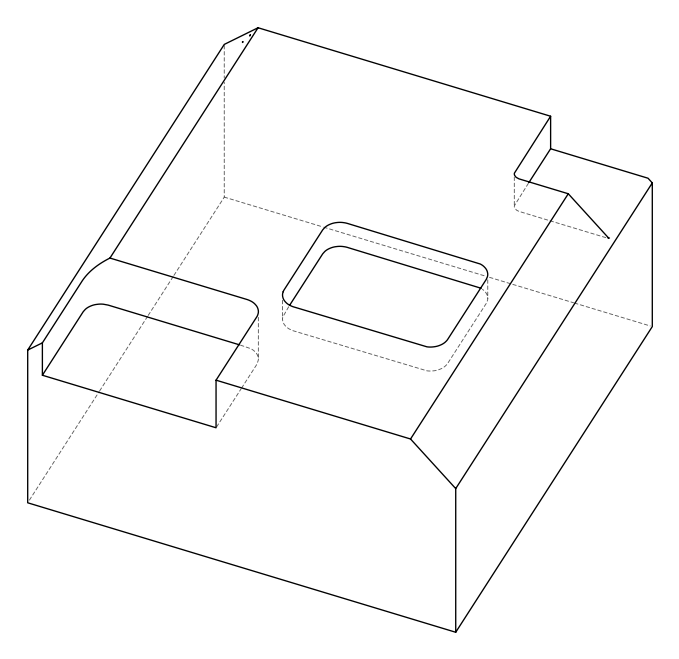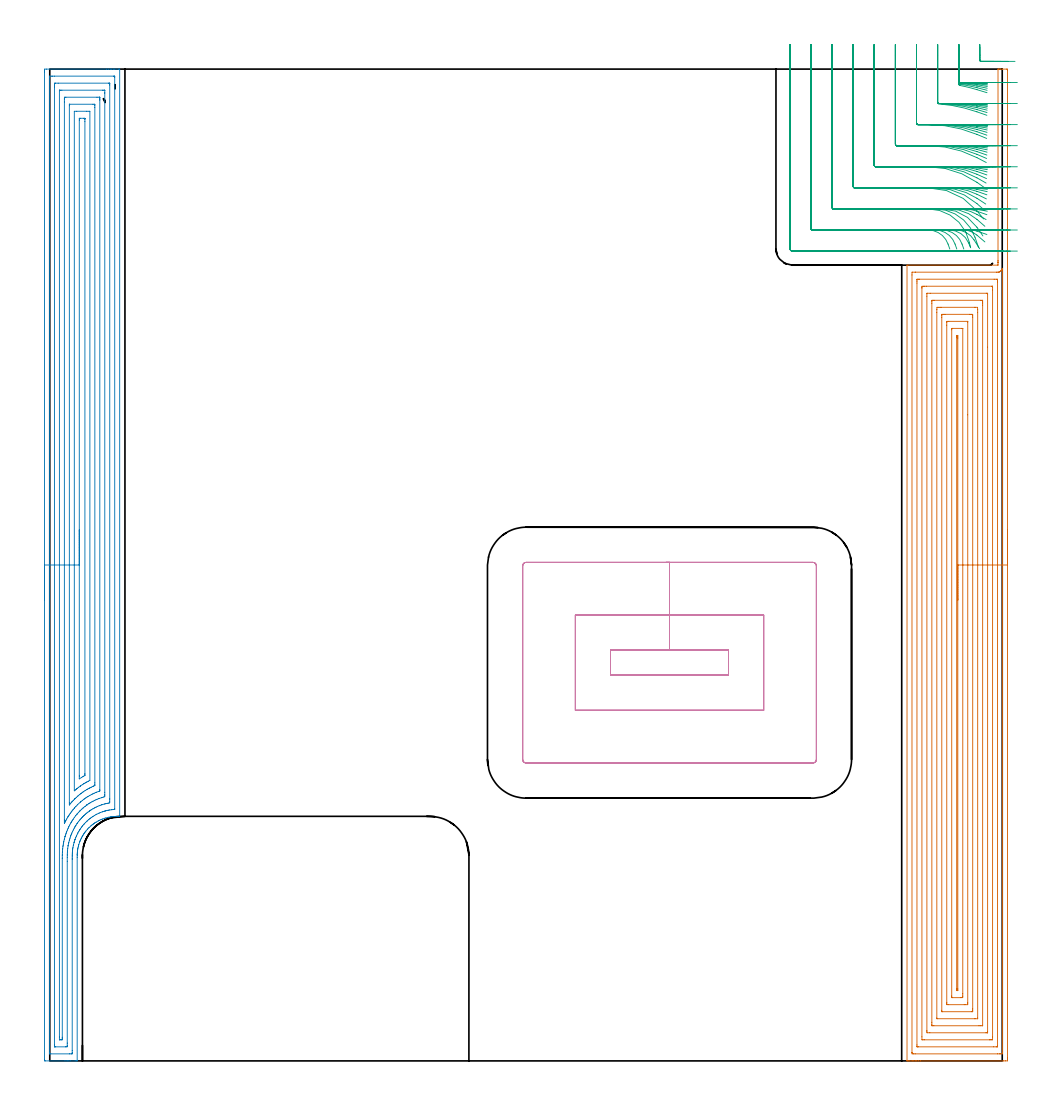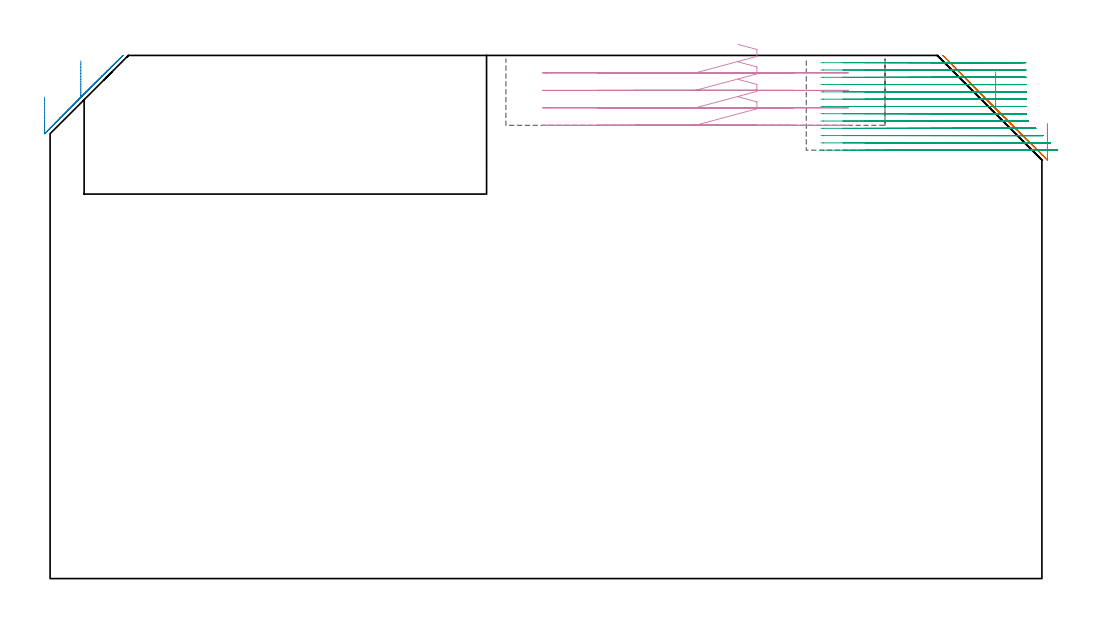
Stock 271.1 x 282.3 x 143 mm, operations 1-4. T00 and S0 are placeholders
(PLAN: 5 operations, 2 tool changes, 74.4 min)
(1 AREA_MILL | FG_CHAMFER_SURFACE | UGT0205_001 | 20.63 min | 108189 mm3)
(2 AREA_MILL_1 | FG_CHAMFER_SURFACE_1 | UGT0205_001 | 16.2 min | 64245 mm3)
(3 MILL_CORNER_NOTCH_RECTANGULAR | CORNER_NOTCH_RECTANGULAR | NXT0201_009 | Follow Part, ap 2, ae 75% | 18.66 min | 77609 mm3)
(4 MILL_RECTANGULAR_POCKET | POCKET_RECTANGULAR_STRAIGHT | UGT0201_094 | Follow Part, ap 5, ae 75% | 4.88 min | 150599 mm3)
(5 MILL_SLOT | SLOT_PARTIAL_RECTANGULAR | UGT0201_094 | Follow Part, ap 5, ae 75% | 14.02 min | 283695 mm3)
(TOOL UGT0205_001 | Chamfer Mill 20 x 3 x 45 deg. | D20 FL50 Z2)
(TOOL NXT0201_009 | ENDMILL 8mm [2P460-0800-NA 1630] | D8 FL26 Z6)
(TOOL UGT0201_094 | End mill 20 mm | D20 FL38 Z4)
(OP 1 AREA_MILL)
G17 G21 G94 G90
T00 M6
G54
G17 G0 G90 X272.6 Y151.15 S1061 M3
G43 Z153. H0
Z124.4
G94 G1 Y151.112 Z123.528 F250.
Y150.998 Z122.664
Y150.809 Z121.812
Y150.547 Z120.98
Y150.213 Z120.174
Y149.81 Z119.4
Y149.342 Z118.664
Y148.81 Z117.972
Y148.221 Z117.329
Y147.578 Z116.74
Y146.886 Z116.208
Y146.15 Z115.74
Y145.376 Z115.337
Y144.57 Z115.003
Y143.738 Z114.741
Y142.886 Z114.552
Y142.022 Z114.438
Y141.15 Z114.4
Y0.954
X272.599 Y0.604 Z114.401
X272.594 Y0.068 Z114.403
X272.592 Y0.008 Z114.406
X272.06 Y0.004 Z114.937
X271.459 Y0. Z115.538
X247.804 Z139.191
X247.203 Z139.791
X246.629 Z140.367
X246.315 Z140.681
X245.742 Z141.255
X245.427 Z141.568
X244.799 Z142.2
X244.382 Z142.617
X244.034 Z142.957
X244.002 Y0.009 Z142.988
X244. Y0.158 Z143.
Y226.37
X244.005 Y226.49 Z142.991
X244.236 Y226.5 Z142.761
X269.899 Z117.099
Y226.564
X269.901 Y227.253
X269.899 Y227.26 Z117.094
X269.898 Y227.262 Z117.092
X269.9 Y227.7 Z117.1
Y227.708
Y282.142
X269.902 Y282.29 Z117.088
X270.034 Y282.297 Z116.959
X270.172 Y282.3 Z116.827
X270.544 Z116.455
X271.172 Z115.822
X272.374 Z114.623
X272.591 Y282.298 Z114.405
X272.6 Y281.871 Z114.4
Y141.15
X271.186 Z115.814
X271.185 Y2.376 Z115.815
X271.172 Y2.01 Z115.828
X270.669 Y2.002 Z116.331
X270.285 Y2.001 Z116.715
X269.784 Y2. Z117.216
X246.315 Y2.001 Z140.685
X245.811 Y2.003 Z141.189
X245.427 Y2.01 Z141.573
X245.415 Y2.389 Z141.585
Y2.402
X245.414 Y223.706 Z141.586
X245.427 Y224.49 Z141.573
X245.517 Y224.495 Z141.483
X246.315 Y224.5 Z140.685
X246.4 Z140.6
X269.481 Y224.501 Z117.519
X269.883 Y224.51 Z117.117
X270.079 Y224.526 Z116.921
X270.285 Y224.577 Z116.715
X270.291 Y224.579 Z116.709
X270.307 Y224.585 Z116.693
X270.565 Y224.746 Z116.435
X270.677 Y224.841 Z116.323
X270.795 Y224.964 Z116.205
X270.937 Y225.154 Z116.063
X271.021 Y225.297 Z115.979
X271.113 Y225.478 Z115.887
X271.132 Y225.518 Z115.868
X271.172 Y225.606 Z115.828
X271.184 Y225.478 Z115.816
X271.185 Y225.465 Z115.815
X271.186 Y141.15 Z115.814
X269.772 Z117.228
X269.771 Y4.174 Z117.229
X269.77 Y4.079 Z117.23
X269.767 Y4.033 Z117.233
X269.766 Y4.017 Z117.234
X269.741 Y4.01 Z117.259
X269.567 Y4.002 Z117.433
X269.397 Y4.001 Z117.603
X268.682 Y4. Z118.318
X247.203 Y4.001 Z139.797
X247.03 Y4.003 Z139.97
X246.916 Y4.007 Z140.084
X246.835 Y4.012 Z140.165
X246.833 Y4.049 Z140.167
X246.831 Y4.174 Z140.169
X246.829 Y4.549 Z140.171
Y221.392 Z140.172
Y221.908 Z140.171
X246.832 Y222.281 Z140.168
X246.835 Y222.409 Z140.165
X246.841 Y222.49 Z140.159
X246.909 Y222.492 Z140.091
X247.203 Y222.497 Z139.797
X247.502 Y222.5 Z139.498
X268.808 Z118.192
X269.397 Y222.496 Z117.603
X269.706 Y222.49 Z117.294
X269.765 Y222.476 Z117.235
X269.767 Y222.429 Z117.233
X269.77 Y221.908 Z117.23
X269.771 Y221.532 Z117.229
X269.772 Y141.15 Z117.228
X268.357 Z118.643
Y6.851
X268.352 Y6.116 Z118.648
X268.35 Y6.015 Z118.65
X268.256 Y6.01 Z118.744
X268.045 Y6.005 Z118.955
X267.621 Y6. Z119.379
X267.58 Z119.42
X248.937 Z138.063
X248.541 Y6.003 Z138.459
X248.343 Y6.007 Z138.657
X248.25 Y6.01 Z138.75
X248.243 Y6.851 Z138.757
X248.244 Y219.97 Z138.756
X248.245 Y220.123 Z138.755
X248.25 Y220.483 Z138.75
X248.609 Y220.495 Z138.391
X248.979 Y220.498 Z138.021
X249.492 Y220.5 Z137.508
X268.135 Z118.865
X268.293 Y220.497 Z118.707
X268.318 Y220.495 Z118.682
X268.342 Y220.491 Z118.658
X268.35 Y220.463 Z118.65
X268.355 Y220.279 Z118.645
X268.356 Y220.123 Z118.644
X268.357 Y219.384 Z118.643
Y141.15
X266.943 Z120.057
X266.942 Y8.214 Z120.058
X266.941 Y8.074 Z120.059
X266.938 Y8.024 Z120.062
X266.935 Y8.009 Z120.065
X266.93 Y8.006 Z120.07
X266.892 Y8.003 Z120.108
X266.734 Y8.001 Z120.266
X266.478 Y8. Z120.522
X250.497 Y8.001 Z136.503
X249.866 Y8.01 Z137.134
X249.664 Y8.014 Z137.336
X249.659 Y8.425 Z137.341
X249.658 Y8.635 Z137.342
X249.657 Y217.657 Z137.343
X249.66 Y218.339 Z137.34
X249.662 Y218.443 Z137.338
X249.664 Y218.487 Z137.336
X249.712 Y218.494 Z137.288
X249.866 Y218.497 Z137.134
X250.594 Y218.5 Z136.406
X266.574 Z120.426
X266.734 Y218.497 Z120.266
X266.894 Y218.492 Z120.106
X266.934 Y218.49 Z120.066
X266.937 Y218.463 Z120.063
X266.941 Y218.409 Z120.059
X266.942 Y218.339 Z120.058
X266.943 Y203.141 Z120.057
Y141.15
X265.529 Z121.471
X265.528 Y10.133 Z121.472
X265.527 Y10.062 Z121.473
X265.525 Y10.027 Z121.475
X265.523 Y10.015 Z121.477
X265.514 Y10.01 Z121.486
X265.373 Y10.003 Z121.627
X264.958 Y10.001 Z122.042
X264.488 Y10. Z122.512
X251.642 Y10.001 Z135.358
X251.168 Y10.003 Z135.832
X251.088 Y10.01 Z135.912
X251.078 Y10.016 Z135.922
X251.075 Y10.041 Z135.925
X251.073 Y10.1 Z135.927
X251.071 Y10.42 Z135.929
Y10.994
Y215.662
X251.073 Y216.233 Z135.927
X251.076 Y216.426 Z135.924
X251.078 Y216.487 Z135.922
X251.121 Y216.49 Z135.879
X251.225 Y216.495 Z135.775
X251.642 Y216.5 Z135.358
X251.696 Z135.304
X265.012 Z121.988
X265.379 Y216.496 Z121.621
X265.471 Y216.493 Z121.529
X265.513 Y216.49 Z121.487
X265.522 Y216.467 Z121.478
X265.524 Y216.381 Z121.476
X265.528 Y215.981 Z121.472
X265.529 Y215.662 Z121.471
Y215.088
Y141.15
X264.115 Z122.885
X264.114 Y12.161 Z122.886
X264.113 Y12.116 Z122.887
X264.108 Y12.029 Z122.892
X264.103 Y12.008 Z122.897
X264.095 Y12.006 Z122.905
X264.07 Y12.003 Z122.93
X263.386 Y12. Z123.614
X263.183 Z123.817
X252.732 Y12.001 Z134.268
X252.53 Y12.007 Z134.47
X252.503 Y12.01 Z134.497
X252.492 Y12.018 Z134.508
X252.485 Y12.205 Z134.515
Y213.029
X252.487 Y213.877 Z134.513
X252.489 Y213.918 Z134.511
X252.53 Y214.49 Z134.47
X252.801 Y214.496 Z134.199
X253.417 Y214.499 Z133.583
X253.685 Y214.5 Z133.315
X263.183 Y214.499 Z123.817
X263.452 Y214.498 Z123.548
X264.07 Y214.49 Z122.93
X264.111 Y213.877 Z122.889
X264.113 Y213.834 Z122.887
X264.115 Y212.985 Z122.885
Y141.15
X262.7 Z124.3
Y14.882
X262.699 Y14.475 Z124.301
X262.695 Y14.067 Z124.305
X262.694 Y14.019 Z124.306
X262.677 Y14.01 Z124.323
X262.624 Y14.005 Z124.376
X262.514 Y14.002 Z124.486
X262.295 Y14. Z124.705
X254.084 Z132.916
X253.979 Y14.002 Z133.021
X253.926 Y14.006 Z133.074
X253.906 Y14.01 Z133.094
X253.904 Y14.025 Z133.096
X253.901 Y14.138 Z133.099
X253.9 Y14.397 Z133.1
Y211.607
X253.903 Y212.092 Z133.097
X253.907 Y212.493 Z133.093
X254.305 Y212.496 Z132.695
X254.788 Y212.5 Z132.212
X261.89 Y212.499 Z125.11
X262.295 Y212.495 Z124.705
X262.693 Y212.49 Z124.307
X262.697 Y212.092 Z124.303
X262.7 Y211.685 Z124.3
Y141.15
X261.286 Z125.714
Y16.666
X261.282 Y16.281 Z125.718
X261.279 Y16.089 Z125.721
X261.271 Y16.01 Z125.729
X261.178 Y16.005 Z125.822
X260.519 Y16.001 Z126.481
X260.295 Y16. Z126.705
X255.855 Y16.001 Z131.145
X255.371 Y16.01 Z131.629
X255.32 Y16.014 Z131.68
X255.318 Y16.083 Z131.682
X255.316 Y16.236 Z131.684
X255.314 Y16.545 Z131.686
Y16.666
Y209.415
X255.315 Y210.184 Z131.685
X255.317 Y210.307 Z131.683
X255.322 Y210.49 Z131.678
X255.698 Y210.497 Z131.302
X255.89 Y210.499 Z131.11
X261.216 Y210.5 Z125.784
X261.258 Y210.498 Z125.742
X261.269 Y210.495 Z125.731
X261.277 Y210.491 Z125.723
X261.28 Y210.477 Z125.72
X261.284 Y210.431 Z125.716
X261.285 Y210.307 Z125.715
X261.286 Y183.892 Z125.714
Y141.15
X259.872 Z127.128
Y19.102
X259.868 Y18.451 Z127.132
X259.865 Y18.216 Z127.135
X259.85 Y18.01 Z127.15
X259.632 Y18.006 Z127.368
X259.192 Y18.001 Z127.808
X256.968 Z130.032
X256.819 Y18.003 Z130.181
X256.765 Y18.006 Z130.235
X256.739 Y18.009 Z130.261
X256.735 Y18.05 Z130.265
X256.731 Y18.21 Z130.269
X256.729 Y18.451 Z130.271
X256.728 Y208.114 Z130.272
X256.729 Y208.275 Z130.271
X256.732 Y208.404 Z130.268
X256.735 Y208.482 Z130.265
X256.753 Y208.49 Z130.247
X256.968 Y208.499 Z130.032
X256.991 Y208.5 Z130.009
X259.655 Y208.499 Z127.345
X259.837 Y208.49 Z127.163
X259.866 Y208.481 Z127.134
X259.869 Y208.461 Z127.131
X259.871 Y208.437 Z127.129
X259.872 Y141.15 Z127.128
X258.458 Z128.542
X258.457 Y20.524 Z128.543
X258.455 Y20.236 Z128.545
X258.452 Y20.078 Z128.548
X258.45 Y20.01 Z128.55
X258.417 Y20.007 Z128.583
X258.3 Y20.003 Z128.7
X258.222 Y20.004 Z128.778
X258.161 Y20.01 Z128.839
X258.149 Y20.013 Z128.851
X258.147 Y20.033 Z128.853
X258.144 Y20.077 Z128.856
X258.143 Y20.236 Z128.857
X258.142 Y20.523 Z128.858
X258.143 Y205.846 Z128.857
X258.145 Y206.163 Z128.855
X258.149 Y206.444 Z128.851
X258.151 Y206.49 Z128.849
X258.197 Y206.493 Z128.803
X258.3 Y206.495 Z128.7
X258.403 Y206.493 Z128.597
X258.449 Y206.49 Z128.551
X258.451 Y206.45 Z128.549
X258.456 Y206.135 Z128.544
X258.457 Y205.846 Z128.543
X258.458 Y205.558 Z128.542
Y141.15
Y140.278 Z128.58
Y139.414 Z128.694
Y138.562 Z128.883
Y137.73 Z129.145
Y136.924 Z129.479
Y136.15 Z129.882
Y135.414 Z130.351
Y134.722 Z130.882
Y134.079 Z131.471
Y133.49 Z132.114
Y132.958 Z132.806
Y132.49 Z133.542
Y132.087 Z134.316
Y131.753 Z135.122
Y131.491 Z135.954
Y131.302 Z136.806
Y131.188 Z137.671
Y131.15 Z138.542
G0 Z153.
M5
M2
(OP 2 AREA_MILL_1)
G17 G21 G94 G90
T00 M6
G54
G17 G0 G90 X-1.5 Y131.15 S1061 M3
G43 Z153. H0
Z131.6
G94 G1 Y131.188 Z130.728 F250.
Y131.302 Z129.863
Y131.491 Z129.012
Y131.753 Z128.18
Y132.087 Z127.374
Y132.49 Z126.6
Y132.958 Z125.864
Y133.49 Z125.172
Y134.079 Z124.529
Y134.722 Z123.94
Y135.414 Z123.408
Y136.15 Z122.94
Y136.924 Z122.537
Y137.73 Z122.203
Y138.562 Z121.941
Y139.414 Z121.752
Y140.278 Z121.638
Y141.15 Z121.6
Y281.32
X-1.499 Y281.696 Z121.601
X-1.494 Y282.207 Z121.603
X-1.492 Y282.292 Z121.606
X-0.987 Y282.3 Z122.11
X16.13 Z139.225
X16.73 Z139.824
X17.302 Z140.399
X17.615 Z140.712
X18.188 Z141.284
X18.501 Z141.596
X19.537 Z142.637
X19.876 Y282.293 Z142.967
X19.897 Y282.29 Z142.988
X19.9 Y282.142 Z143.
Y69.762
X19.897 Y69.61 Z142.988
X19.876 Y69.607 Z142.967
X19.528 Y69.6 Z142.627
X19.144 Z142.243
X18.985 Z142.083
X18.501 Y69.575 Z141.595
X18.199 Y69.559 Z141.293
X18.071 Y69.545 Z141.166
X17.615 Y69.494 Z140.709
X17.316 Y69.46 Z140.412
X16.831 Y69.367 Z139.93
X16.432 Y69.289 Z139.532
X15.844 Y69.125 Z138.943
X15.551 Y69.043 Z138.65
X14.958 Y68.829 Z138.056
X14.669 Y68.725 Z137.769
X14.619 Y68.705 Z137.718
X14.2 Y68.512 Z137.3
X14.026 Y68.423 Z137.125
X13.787 Y68.301 Z136.886
X13.186 Y67.956 Z136.285
X13.047 Y67.875 Z136.142
X12.907 Y67.795 Z136.002
X12.743 Y67.68 Z135.838
X12.46 Y67.483 Z135.559
X12.3 Y67.362 Z135.397
X12.024 Y67.155 Z135.122
X11.731 Y66.917 Z134.83
X11.141 Y66.37 Z134.241
X10.8 Y66.022 Z133.9
X10.26 Y65.394 Z133.357
X10.051 Y65.128 Z133.151
X9.938 Y64.965 Z133.035
X9.741 Y64.684 Z132.837
X9.643 Y64.535 Z132.738
X9.443 Y64.233 Z132.54
X9.378 Y64.129 Z132.476
X9.285 Y63.961 Z132.382
X9.159 Y63.737 Z132.258
X8.952 Y63.339 Z132.051
X8.829 Y63.069 Z131.925
X8.757 Y62.915 Z131.856
X8.748 Y62.894 Z131.846
X8.675 Y62.723 Z131.775
X8.635 Y62.623 Z131.731
X8.559 Y62.445 Z131.658
X8.495 Y62.277 Z131.595
X8.261 Y61.55 Z131.36
X8.188 Y61.284 Z131.285
X8.138 Y61.104 Z131.236
X8.036 Y60.656 Z131.133
X7.988 Y60.392 Z131.083
X7.954 Y60.209 Z131.051
X7.905 Y59.877 Z131.003
X7.888 Y59.761 Z130.987
X7.874 Y59.625 Z130.974
X7.871 Y59.597 Z130.971
X7.862 Y59.5 Z130.959
X7.843 Y59.315 Z130.94
X7.814 Y58.885 Z130.913
X7.813 Y58.867 Z130.912
X7.808 Y58.644 Z130.903
Y58.607 Z130.902
X7.801 Y57.973 Z130.9
X7.8 Y0.158
X7.798 Y0.01 Z130.889
X7.672 Y0.004 Z130.764
X7.223 Y0. Z130.323
X5.786 Z128.882
X5.214 Z128.31
X4.9 Z127.997
X4.328 Z127.422
X-1.274 Y0.001 Z121.823
X-1.492 Y0.01 Z121.606
X-1.499 Y0.227 Z121.599
X-1.5 Y141.15 Z121.6
X-0.086 Z123.014
Y279.911
X-0.084 Y280.13 Z123.016
X-0.081 Y280.239 Z123.019
X-0.079 Y280.285 Z123.021
X0.013 Y280.29 Z123.113
X0.401 Y280.298 Z123.501
X0.785 Y280.299 Z123.885
X1.284 Y280.3 Z124.384
X18.117 Y280.299 Z141.217
X18.355 Y280.294 Z141.455
X18.453 Y280.29 Z141.553
X18.479 Y280.279 Z141.579
X18.481 Y280.235 Z141.581
X18.484 Y280.133 Z141.584
X18.486 Y279.927 Z141.586
X18.485 Y71.773 Z141.585
X18.484 Y71.664 Z141.584
X18.481 Y71.61 Z141.581
X18.48 Y71.59 Z141.58
X18.446 Y71.583 Z141.546
X18.06 Y71.544 Z141.16
X17.615 Y71.492 Z140.715
X17.048 Y71.421 Z140.148
X16.73 Y71.363 Z139.83
X16.511 Y71.32 Z139.611
X16.207 Y71.254 Z139.307
X15.844 Y71.162 Z138.944
X15.795 Y71.15 Z138.895
X15.617 Y71.1 Z138.717
X15.114 Y70.943 Z138.214
X14.958 Y70.888 Z138.058
X14.464 Y70.705 Z137.564
X14.072 Y70.547 Z137.172
X13.841 Y70.441 Z136.941
X13.359 Y70.208 Z136.459
X13.246 Y70.147 Z136.346
X13.186 Y70.113 Z136.286
X12.685 Y69.821 Z135.785
X12.3 Y69.592 Z135.4
X12.135 Y69.482 Z135.235
X11.893 Y69.315 Z134.993
X11.618 Y69.11 Z134.718
X11.415 Y68.953 Z134.515
X11.122 Y68.718 Z134.222
X10.78 Y68.423 Z133.88
X10.649 Y68.302 Z133.749
X10.529 Y68.188 Z133.629
X10.199 Y67.863 Z133.299
X9.877 Y67.531 Z132.977
X9.766 Y67.406 Z132.866
X9.643 Y67.263 Z132.743
X9.359 Y66.924 Z132.459
X9.133 Y66.638 Z132.233
X8.973 Y66.421 Z132.073
X8.757 Y66.117 Z131.857
X8.608 Y65.896 Z131.708
X8.511 Y65.746 Z131.611
X8.265 Y65.349 Z131.365
X7.985 Y64.854 Z131.085
X7.961 Y64.809 Z131.061
X7.945 Y64.779 Z131.045
X7.871 Y64.631 Z130.971
X7.657 Y64.177 Z130.757
X7.559 Y63.961 Z130.659
X7.388 Y63.555 Z130.488
X7.202 Y63.069 Z130.302
X7.168 Y62.977 Z130.268
X7.145 Y62.908 Z130.245
X6.985 Y62.413 Z130.085
X6.932 Y62.231 Z130.032
X6.917 Y62.177 Z130.017
X6.753 Y61.519 Z129.853
X6.699 Y61.284 Z129.799
X6.603 Y60.777 Z129.703
X6.542 Y60.392 Z129.642
X6.49 Y59.999 Z129.59
X6.441 Y59.5 Z129.541
X6.419 Y59.177 Z129.519
X6.398 Y58.607 Z129.498
X6.393 Y58.312 Z129.493
X6.388 Y57.715 Z129.488
X6.387 Y57.425 Z129.487
X6.386 Y2.993 Z129.486
X6.384 Y2.389 Z129.484
X6.381 Y2.105 Z129.481
X6.379 Y2.014 Z129.479
X6.292 Y2.01 Z129.392
X6.1 Y2.005 Z129.2
X5.599 Y2. Z128.699
X0.283 Y2.001 Z123.383
X0.045 Y2.006 Z123.145
X-0.053 Y2.01 Z123.047
X-0.079 Y2.021 Z123.021
X-0.081 Y2.065 Z123.019
X-0.084 Y2.167 Z123.016
X-0.086 Y2.373 Z123.014
Y141.15
X1.328 Z124.428
X1.329 Y277.234 Z124.429
Y277.577
X1.333 Y278.126 Z124.433
X1.335 Y278.289 Z124.435
X1.501 Y278.297 Z124.601
X1.67 Y278.298 Z124.77
X2.384 Y278.3 Z125.484
X16.73 Y278.299 Z139.83
X16.902 Y278.297 Z140.002
X17.016 Y278.293 Z140.116
X17.055 Y278.29 Z140.155
X17.065 Y278.278 Z140.165
X17.067 Y278.241 Z140.167
X17.069 Y278.126 Z140.169
X17.071 Y277.782 Z140.171
Y74.67
X17.07 Y74.327 Z140.17
X17.064 Y73.777 Z140.164
X17.059 Y73.445 Z140.159
X16.73 Y73.381 Z139.83
X16.32 Y73.298 Z139.42
X15.844 Y73.191 Z138.944
X15.602 Y73.128 Z138.702
X14.958 Y72.946 Z138.058
X14.911 Y72.932 Z138.011
X14.759 Y72.885 Z137.859
X14.255 Y72.7 Z137.355
X14.072 Y72.628 Z137.172
X13.624 Y72.444 Z136.724
X13.186 Y72.238 Z136.286
X13.022 Y72.158 Z136.122
X12.701 Y71.992 Z135.801
X12.445 Y71.847 Z135.545
X12.3 Y71.763 Z135.4
X11.886 Y71.517 Z134.986
X11.704 Y71.406 Z134.804
X11.415 Y71.213 Z134.515
X11.348 Y71.167 Z134.448
X11.253 Y71.1 Z134.353
X10.84 Y70.786 Z133.94
X10.529 Y70.543 Z133.629
X10.346 Y70.392 Z133.446
X10.131 Y70.208 Z133.231
X9.876 Y69.973 Z132.976
X9.643 Y69.753 Z132.743
X9.423 Y69.537 Z132.523
X9.203 Y69.315 Z132.303
X8.989 Y69.082 Z132.089
X8.757 Y68.821 Z131.857
X8.574 Y68.608 Z131.674
X8.42 Y68.423 Z131.52
X8.179 Y68.113 Z131.279
X7.871 Y67.697 Z130.971
X7.802 Y67.6 Z130.902
X7.755 Y67.531 Z130.855
X7.45 Y67.062 Z130.55
X7.182 Y66.638 Z130.282
X7.109 Y66.514 Z130.209
X6.985 Y66.292 Z130.085
X6.798 Y65.935 Z129.898
X6.702 Y65.746 Z129.802
X6.506 Y65.337 Z129.606
X6.286 Y64.854 Z129.386
X6.23 Y64.722 Z129.33
X6.1 Y64.403 Z129.2
X5.98 Y64.082 Z129.08
X5.937 Y63.961 Z129.037
X5.76 Y63.411 Z128.86
X5.653 Y63.069 Z128.753
X5.558 Y62.722 Z128.658
X5.417 Y62.177 Z128.517
X5.379 Y62.01 Z128.479
X5.228 Y61.284 Z128.328
X5.226 Y61.272 Z128.326
X5.214 Y61.202 Z128.314
X5.113 Y60.493 Z128.213
X5.101 Y60.392 Z128.201
X5.032 Y59.682 Z128.132
X5.02 Y59.5 Z128.12
X4.989 Y58.833 Z128.089
X4.983 Y58.607 Z128.083
X4.975 Y57.955 Z128.075
X4.972 Y56.822 Z128.072
X4.971 Y5.066 Z128.071
X4.97 Y4.419 Z128.07
X4.967 Y4.173 Z128.067
X4.965 Y4.021 Z128.065
X4.672 Y4.008 Z127.772
X4.499 Y4.001 Z127.599
X1.67 Y4. Z124.77
X1.498 Y4.003 Z124.598
X1.384 Y4.007 Z124.484
X1.344 Y4.01 Z124.444
X1.335 Y4.022 Z124.435
X1.333 Y4.059 Z124.433
X1.331 Y4.173 Z124.431
X1.329 Y4.518 Z124.429
X1.328 Y141.15 Z124.428
X2.743 Z125.843
Y276.154
X2.744 Y276.255 Z125.844
X2.747 Y276.283 Z125.847
X2.749 Y276.29 Z125.849
X2.757 Y276.294 Z125.857
X2.809 Y276.297 Z125.909
X3.02 Y276.299 Z126.12
X3.442 Y276.3 Z126.542
X14.999 Z138.099
X15.393 Y276.298 Z138.493
X15.589 Y276.294 Z138.689
X15.637 Y276.29 Z138.737
X15.651 Y276.286 Z138.751
X15.652 Y276.271 Z138.752
X15.655 Y276.207 Z138.755
X15.657 Y275.637 Z138.757
Y275.449
Y76.454
X15.656 Y75.751 Z138.756
X15.655 Y75.562 Z138.755
X15.65 Y75.217 Z138.75
X15.392 Y75.124 Z138.492
X14.958 Y74.989 Z138.058
X14.717 Y74.912 Z137.817
X14.072 Y74.701 Z137.172
X14.049 Y74.693 Z137.149
X13.983 Y74.67 Z137.083
X13.413 Y74.441 Z136.513
X13.186 Y74.345 Z136.286
X12.804 Y74.162 Z135.904
X12.3 Y73.908 Z135.4
X12.05 Y73.777 Z135.15
X11.646 Y73.544 Z134.746
X11.415 Y73.406 Z134.515
X11.093 Y73.209 Z134.193
X10.614 Y72.885 Z133.714
X10.564 Y72.849 Z133.664
X10.529 Y72.822 Z133.629
X10.063 Y72.462 Z133.163
X9.643 Y72.131 Z132.743
X9.567 Y72.069 Z132.667
X9.479 Y71.992 Z132.579
X9.102 Y71.645 Z132.202
X8.757 Y71.322 Z131.857
X8.645 Y71.213 Z131.745
X8.532 Y71.1 Z131.632
X8.212 Y70.757 Z131.312
X7.871 Y70.381 Z130.971
X7.791 Y70.289 Z130.891
X7.722 Y70.208 Z130.822
X7.39 Y69.8 Z130.49
X7.017 Y69.315 Z130.117
X7.003 Y69.297 Z130.103
X6.985 Y69.272 Z130.085
X6.642 Y68.769 Z129.742
X6.41 Y68.423 Z129.51
X6.289 Y68.233 Z129.389
X6.1 Y67.925 Z129.2
X5.956 Y67.675 Z129.056
X5.877 Y67.531 Z128.977
X5.647 Y67.094 Z128.747
X5.417 Y66.638 Z128.517
X5.351 Y66.5 Z128.451
X5.214 Y66.204 Z128.314
X5.075 Y65.886 Z128.175
X5.016 Y65.746 Z128.116
X4.821 Y65.249 Z127.921
X4.673 Y64.854 Z127.773
X4.586 Y64.594 Z127.686
X4.378 Y63.961 Z127.478
X4.366 Y63.923 Z127.466
X4.328 Y63.793 Z127.428
X4.177 Y63.221 Z127.277
X4.14 Y63.069 Z127.24
X4.007 Y62.5 Z127.107
X3.942 Y62.177 Z127.042
X3.86 Y61.755 Z126.96
X3.788 Y61.284 Z126.888
X3.744 Y60.98 Z126.844
X3.675 Y60.392 Z126.775
X3.653 Y60.179 Z126.753
X3.602 Y59.5 Z126.702
X3.593 Y59.347 Z126.693
X3.567 Y58.607 Z126.667
X3.564 Y58.484 Z126.664
X3.559 Y57.715 Z126.659
X3.558 Y57.598 Z126.658
X3.557 Y6.735 Z126.657
X3.556 Y6.618 Z126.656
X3.551 Y6.386 Z126.651
X3.541 Y6.01 Z126.641
X3.442 Y6.003 Z126.542
X3.4 Y6.001 Z126.5
X3.007 Y6.002 Z126.107
X2.811 Y6.006 Z125.911
X2.763 Y6.01 Z125.863
X2.749 Y6.014 Z125.849
X2.747 Y6.029 Z125.847
X2.745 Y6.093 Z125.845
X2.743 Y6.663 Z125.843
Y6.851
Y141.15
X4.157 Z127.257
Y272.945
X4.158 Y273.665 Z127.258
X4.159 Y273.835 Z127.259
X4.164 Y274.009 Z127.264
X4.177 Y274.29 Z127.277
X4.328 Y274.294 Z127.428
X4.584 Y274.299 Z127.684
X13.441 Y274.3 Z136.541
X14.072 Y274.299 Z137.172
X14.162 Y274.297 Z137.262
X14.217 Y274.293 Z137.317
X14.229 Y274.291 Z137.329
X14.236 Y274.277 Z137.336
X14.238 Y274.181 Z137.338
X14.242 Y273.837 Z137.342
X14.243 Y273.665 Z137.343
Y273.492
X14.242 Y77.175 Z137.342
X14.24 Y77.002 Z137.34
X14.236 Y76.888 Z137.336
X14.231 Y76.821 Z137.331
X14.205 Y76.81 Z137.305
X14.072 Y76.76 Z137.172
X13.236 Y76.454 Z136.336
X13.2 Y76.44 Z136.3
X13.186 Y76.434 Z136.286
X12.584 Y76.168 Z135.684
X12.3 Y76.032 Z135.4
X11.989 Y75.875 Z135.089
X11.395 Y75.562 Z134.495
X10.85 Y75.238 Z133.95
X10.529 Y75.043 Z133.629
X10.306 Y74.894 Z133.406
X9.978 Y74.67 Z133.078
X9.785 Y74.527 Z132.885
X9.643 Y74.418 Z132.743
X9.285 Y74.138 Z132.385
X8.83 Y73.777 Z131.93
X8.791 Y73.743 Z131.891
X8.757 Y73.713 Z131.857
X7.864 Y72.885 Z130.964
X7.435 Y72.432 Z130.535
X7.029 Y71.992 Z130.129
X7.008 Y71.969 Z130.108
X6.985 Y71.942 Z130.085
X6.606 Y71.482 Z129.706
X6.298 Y71.1 Z129.398
X6.211 Y70.988 Z129.311
X6.1 Y70.837 Z129.2
X5.839 Y70.47 Z128.939
X5.656 Y70.208 Z128.756
X5.478 Y69.941 Z128.578
X5.214 Y69.536 Z128.314
X5.129 Y69.401 Z128.229
X5.078 Y69.315 Z128.178
X4.807 Y68.833 Z127.907
X4.58 Y68.423 Z127.68
X4.493 Y68.257 Z127.593
X4.328 Y67.936 Z127.428
X4.19 Y67.669 Z127.29
X4.163 Y67.687 Z127.263
X4.161 Y67.699 Z127.261
X4.157 Y68.423 Z127.257
Y68.595
Y141.15
X5.571 Z128.671
Y271.88
X5.573 Y272.146 Z128.673
X5.576 Y272.278 Z128.676
X5.577 Y272.287 Z128.677
X5.588 Y272.291 Z128.688
X5.623 Y272.297 Z128.723
X5.683 Y272.299 Z128.783
X12.3 Z135.4
X12.774 Y272.296 Z135.874
X12.816 Y272.29 Z135.916
X12.822 Y272.247 Z135.922
X12.825 Y271.88 Z135.925
X12.828 Y271.348 Z135.928
Y79.131
X12.827 Y78.601 Z135.927
X12.824 Y78.42 Z135.924
X12.822 Y78.381 Z135.922
X12.764 Y78.353 Z135.864
X12.517 Y78.239 Z135.617
X12.366 Y78.173 Z135.466
X12.3 Y78.143 Z135.4
X11.766 Y77.885 Z134.866
X11.415 Y77.707 Z134.515
X11.18 Y77.583 Z134.28
X10.747 Y77.347 Z133.847
X10.608 Y77.267 Z133.708
X10.529 Y77.219 Z133.629
X10.055 Y76.931 Z133.155
X9.643 Y76.663 Z132.743
X9.519 Y76.579 Z132.619
X9.34 Y76.454 Z132.44
X9.006 Y76.204 Z132.106
X8.757 Y76.014 Z131.857
X8.505 Y75.816 Z131.605
X8.19 Y75.562 Z131.29
X8.018 Y75.414 Z131.118
X7.871 Y75.284 Z130.971
X7.552 Y74.991 Z130.652
X7.207 Y74.67 Z130.307
X7.094 Y74.56 Z130.194
X6.985 Y74.45 Z130.085
X6.658 Y74.107 Z129.758
X6.348 Y73.777 Z129.448
X6.23 Y73.646 Z129.33
X6.1 Y73.497 Z129.2
X5.82 Y73.167 Z128.92
X5.582 Y72.885 Z128.682
X5.579 Z128.679
X5.578 Z128.678
X5.576 Y72.9 Z128.676
X5.572 Y73.416 Z128.672
X5.571 Y141.15 Z128.671
X6.985 Z130.085
Y270.29
X7.669 Y270.299 Z130.769
X10.529 Z133.629
X11.215 Y270.296 Z134.315
X11.415 Y270.29 Z134.515
Y79.849
X10.95 Y79.6 Z134.05
X10.529 Y79.372 Z133.629
X10.374 Y79.287 Z133.474
X10.097 Y79.131 Z133.197
X9.811 Y78.962 Z132.911
X9.643 Y78.858 Z132.743
X9.267 Y78.618 Z132.367
X8.757 Y78.28 Z131.857
X8.733 Y78.263 Z131.833
X8.699 Y78.239 Z131.799
X8.227 Y77.881 Z131.327
X7.871 Y77.607 Z130.971
X7.726 Y77.493 Z130.826
X7.546 Y77.347 Z130.646
X7.241 Y77.089 Z130.341
X6.985 Y76.873 Z130.085
Y141.15
X8.399 Z131.499
X8.4 Y267.778 Z131.5
X8.403 Y268.139 Z131.503
X8.405 Y268.241 Z131.505
X8.408 Y268.29 Z131.508
X8.429 Y268.292 Z131.529
X8.538 Y268.296 Z131.638
X8.757 Y268.3 Z131.857
X9.653 Z132.753
X9.862 Y268.297 Z132.962
X9.966 Y268.293 Z133.066
X9.989 Y268.29 Z133.089
X9.994 Y268.279 Z133.094
X9.996 Y268.249 Z133.096
X9.999 Y268.171 Z133.099
X10. Y267.951 Z133.1
Y267.418
Y81.808
X9.999 Y81.45 Z133.099
X9.996 Y81.328 Z133.096
X9.993 Y81.239 Z133.093
X9.942 Y81.208 Z133.042
X9.643 Y81.03 Z132.743
X9.447 Y80.916 Z132.547
X9.017 Y80.654 Z132.117
X8.41 Y80.276 Z131.51
X8.405 Y80.326 Z131.505
X8.402 Y80.381 Z131.502
X8.4 Y80.916 Z131.5
Y81.276
X8.399 Y141.15 Z131.499
Y142.022 Z131.538
Y142.886 Z131.651
Y143.738 Z131.84
Y144.57 Z132.103
Y145.376 Z132.436
Y146.15 Z132.839
Y146.886 Z133.308
Y147.578 Z133.839
Y148.221 Z134.428
Y148.81 Z135.072
Y149.342 Z135.764
Y149.81 Z136.499
Y150.213 Z137.273
Y150.547 Z138.079
Y150.809 Z138.911
Y150.998 Z139.763
Y151.112 Z140.628
Y151.15 Z141.499
G0 Z153.
M5
M2
(OP 3 MILL_CORNER_NOTCH_RECTANGULAR)
G17 G21 G94 G90
T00 M6
G54
G17 G0 G90 X258.7 Y289.3 S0 M3
G43 Z153. H1
Z141.008
G94 G1 Y286.3 F250.
Y278.037 F500.
G3 X259.021 Y277.649 R0.4
G2 X263.9 Y276.45 R48.
G1 X266.772 Y275.583 F250.
G0 Z153.
X252.7 Y289.3
Z141.008
G1 Y286.3
Y272.785 F500.
G3 X253.068 Y272.389 R0.4
G2 X263.9 Y270.141 R42.
G1 X266.731 Y269.15 F250.
G0 Z153.
X246.7 Y289.3
Z141.008
G1 Y286.3
Y266.897 F500.
G3 X247.097 Y266.5 R0.4
G1 X250.022
G2 X263.9 Y263.717 R36.
G1 X266.668 Y262.561 F250.
G0 Z153.
X240.7 Y289.3
Z141.008
G1 Y286.3
Y260.897 F500.
G3 X241.097 Y260.5 R0.4
G1 X250.022
G2 X263.9 Y257.097 R30.
G1 X266.56 Y255.709 F250.
G0 Z153.
X234.7 Y289.3
Z141.008
G1 Y286.3
Y254.897 F500.
G3 X235.097 Y254.5 R0.4
G1 X250.022
G2 X263.9 Y250.08 R24.
G1 X266.348 Y248.346 F250.
G0 Z153.
X228.7 Y289.3
Z141.008
G1 Y286.3
Y248.897 F500.
G3 X229.097 Y248.5 R0.4
G1 X250.022
G2 X263.9 Y241.963 R18.
G1 X265.81 Y239.65 F250.
G0 Z153.
X222.7 Y289.3
Z141.008
G1 Y286.3
Y242.897 F500.
G3 X223.097 Y242.5 R0.4
G1 X250.022
G2 X261.766 Y232.962 R12.
G1 X262.074 Y231.494 F250.
G0 Z153.
X216.7 Y289.3
Z141.008
G1 Y286.3
Y236.898 F500.
G3 X217.098 Y236.5 R0.4
G1 X250.022
G2 X255.679 Y232.5 R6.
G1 X256.179 Y231.086 F250.
G0 Z153.
X210.7 Y289.3
Z141.008
G1 Y286.3
Y231.2 F500.
G3 X211.4 Y230.5 R0.7
G1 X250.022
X253.022 F250.
G0 Z153.
X258.7 Y289.3
Z139.015
G1 Y286.3
Y278.375 F500.
G3 X259.038 Y277.983 R0.4
G2 X263.9 Y277.005 R48.
G1 X266.806 Y276.262 F250.
G0 Z153.
X252.7 Y289.3
Z139.015
G1 Y286.3
Y272.883 F500.
G3 X253.086 Y272.486 R0.4
G2 X263.9 Y270.783 R42.
G1 X266.777 Y269.934 F250.
G0 Z153.
X246.7 Y289.3
Z139.015
G1 Y286.3
Y266.897 F500.
G3 X247.097 Y266.5 R0.4
G1 X252.014
G2 X263.9 Y264.481 R36.
G1 X266.732 Y263.491 F250.
G0 Z153.
X240.7 Y289.3
Z139.015
G1 Y286.3
Y260.897 F500.
G3 X241.097 Y260.5 R0.4
G1 X252.014
G2 X263.9 Y258.045 R30.
G1 X266.654 Y256.856 F250.
G0 Z153.
X234.7 Y289.3
Z139.015
G1 Y286.3
Y254.897 F500.
G3 X235.097 Y254.5 R0.4
G1 X252.014
G2 X263.9 Y251.35 R24.
G1 X266.506 Y249.864 F250.
G0 Z153.
X228.7 Y289.3
Z139.015
G1 Y286.3
Y248.897 F500.
G3 X229.097 Y248.5 R0.4
G1 X252.014
G2 X263.9 Y244.018 R18.
G1 X266.153 Y242.037 F250.
G0 Z153.
X222.7 Y289.3
Z139.015
G1 Y286.3
Y242.897 F500.
G3 X223.097 Y242.5 R0.4
G1 X252.014
G2 X263.342 Y234.461 R12.
G1 X264.332 Y231.63 F250.
G0 Z153.
X216.7 Y289.3
Z139.015
G1 Y286.3
Y236.898 F500.
G3 X217.098 Y236.5 R0.4
G1 X252.014
G2 X257.671 Y232.5 R6.
G1 X258.171 Y231.086 F250.
G0 Z153.
X210.7 Y289.3
Z139.015
G1 Y286.3
Y231.2 F500.
G3 X211.4 Y230.5 R0.7
G1 X252.014
X255.014 F250.
G0 Z153.
X258.7 Y289.3
Z137.023
G1 Y286.3
Y278.628 F500.
G3 X259.054 Y278.234 R0.4
G2 X263.9 Y277.469 R48.
G1 X266.836 Y276.851 F250.
G0 Z153.
X252.7 Y289.3
Z137.023
G1 Y286.3
Y272.897 F500.
G3 X253.097 Y272.5 R0.4
G1 X254.007
G2 X263.9 Y271.318 R42.
G1 X266.816 Y270.612 F250.
G0 Z153.
X246.7 Y289.3
Z137.023
G1 Y286.3
Y266.897 F500.
G3 X247.097 Y266.5 R0.4
G1 X254.007
G2 X263.9 Y265.114 R36.
G1 X266.784 Y264.29 F250.
G0 Z153.
X240.7 Y289.3
Z137.023
G1 Y286.3
Y260.897 F500.
G3 X241.097 Y260.5 R0.4
G1 X254.007
G2 X263.9 Y258.822 R30.
G1 X266.732 Y257.833 F250.
G0 Z153.
X234.7 Y289.3
Z137.023
G1 Y286.3
Y254.897 F500.
G3 X235.097 Y254.5 R0.4
G1 X254.007
G2 X263.9 Y252.366 R24.
G1 X266.633 Y251.13 F250.
G0 Z153.
X228.7 Y289.3
Z137.023
G1 Y286.3
Y248.897 F500.
G3 X229.097 Y248.5 R0.4
G1 X254.007
G2 X263.9 Y245.538 R18.
G1 X266.406 Y243.889 F250.
G0 Z153.
X222.7 Y289.3
Z137.023
G1 Y286.3
Y242.897 F500.
G3 X223.097 Y242.5 R0.4
G1 X254.007
G2 X263.9 Y237.292 R12.
G1 X265.598 Y234.818 F250.
G0 Z153.
X216.7 Y289.3
Z137.023
G1 Y286.3
Y236.898 F500.
G3 X217.098 Y236.5 R0.4
G1 X254.007
G2 X259.664 Y232.5 R6.
G1 X260.164 Y231.086 F250.
G0 Z153.
X210.7 Y289.3
Z137.023
G1 Y286.3
Y231.2 F500.
G3 X211.4 Y230.5 R0.7
G1 X254.007
X257.007 F250.
G0 Z153.
X258.7 Y289.3
Z135.031
G1 Y286.3
Y278.797 F500.
G3 X259.071 Y278.402 R0.4
G2 X263.9 Y277.845 R48.
G1 X266.859 Y277.352 F250.
G0 Z153.
X252.7 Y289.3
Z135.031
G1 Y286.3
Y272.897 F500.
G3 X253.097 Y272.5 R0.4
G1 X256.
G2 X263.9 Y271.75 R42.
G1 X266.846 Y271.186 F250.
G0 Z153.
X246.7 Y289.3
Z135.031
G1 Y286.3
Y266.897 F500.
G3 X247.097 Y266.5 R0.4
G1 X256.
G2 X263.9 Y265.622 R36.
G1 X266.827 Y264.964 F250.
G0 Z153.
X240.7 Y289.3
Z135.031
G1 Y286.3
Y260.897 F500.
G3 X241.097 Y260.5 R0.4
G1 X256.
G2 X263.9 Y259.441 R30.
G1 X266.794 Y258.651 F250.
G0 Z153.
X234.7 Y289.3
Z135.031
G1 Y286.3
Y254.897 F500.
G3 X235.097 Y254.5 R0.4
G1 X256.
G2 X263.9 Y253.162 R24.
G1 X266.733 Y252.175 F250.
G0 Z153.
X228.7 Y289.3
Z135.031
G1 Y286.3
Y248.897 F500.
G3 X229.097 Y248.5 R0.4
G1 X256.
G2 X263.9 Y246.674 R18.
G1 X266.596 Y245.357 F250.
G0 Z153.
X222.7 Y289.3
Z135.031
G1 Y286.3
Y242.897 F500.
G3 X223.097 Y242.5 R0.4
G1 X256.
G2 X263.9 Y239.532 R12.
G1 X266.158 Y237.557 F250.
G0 Z153.
X216.7 Y289.3
Z135.031
G1 Y286.3
Y236.898 F500.
G3 X217.098 Y236.5 R0.4
G1 X256.
G2 X261.529 Y232.828 R6.
G1 X262.111 Y231.446 F250.
G0 Z153.
X210.7 Y289.3
Z135.031
G1 Y286.3
Y231.2 F500.
G3 X211.4 Y230.5 R0.7
G1 X256.
X259. F250.
G0 Z153.
X258.7 Y289.3
Z133.038
G1 Y286.3
Y278.884 F500.
G3 X259.087 Y278.488 R0.4
G2 X263.9 Y278.135 R48.
G1 X266.877 Y277.766 F250.
G0 Z153.
X252.7 Y289.3
Z133.038
G1 Y286.3
Y272.897 F500.
G3 X253.097 Y272.5 R0.4
G1 X257.992
G2 X263.9 Y272.082 R42.
G1 X266.87 Y271.66 F250.
G0 Z153.
X246.7 Y289.3
Z133.038
G1 Y286.3
Y266.897 F500.
G3 X247.097 Y266.5 R0.4
G1 X257.992
G2 X263.9 Y266.012 R36.
G1 X266.859 Y265.52 F250.
G0 Z153.
X240.7 Y289.3
Z133.038
G1 Y286.3
Y260.897 F500.
G3 X241.097 Y260.5 R0.4
G1 X257.992
G2 X263.9 Y259.913 R30.
G1 X266.841 Y259.322 F250.
G0 Z153.
X234.7 Y289.3
Z133.038
G1 Y286.3
Y254.897 F500.
G3 X235.097 Y254.5 R0.4
G1 X257.992
G2 X263.9 Y253.761 R24.
G1 X266.808 Y253.023 F250.
G0 Z153.
X228.7 Y289.3
Z133.038
G1 Y286.3
Y248.897 F500.
G3 X229.097 Y248.5 R0.4
G1 X257.992
G2 X263.9 Y247.503 R18.
G1 X266.734 Y246.518 F250.
G0 Z153.
X222.7 Y289.3
Z133.038
G1 Y286.3
Y242.897 F500.
G3 X223.097 Y242.5 R0.4
G1 X257.992
G2 X263.9 Y240.945 R12.
G1 X266.511 Y239.468 F250.
G0 Z153.
X216.7 Y289.3
Z133.038
G1 Y286.3
Y236.898 F500.
G3 X217.098 Y236.5 R0.4
G1 X257.992
G2 X263.06 Y233.711 R6.
G1 X264.666 Y231.177 F250.
G0 Z153.
X210.7 Y289.3
Z133.038
G1 Y286.3
Y231.2 F500.
G3 X211.4 Y230.5 R0.7
G1 X257.992
X260.992 F250.
G0 Z153.
X258.7 Y289.3
Z131.046
G1 Y286.3
Y278.896 F500.
G3 X259.096 Y278.5 R0.4
G1 X259.984
G2 X263.9 Y278.34 R48.
G1 X266.89 Y278.095 F250.
G0 Z153.
X252.7 Y289.3
Z131.046
G1 Y286.3
Y272.897 F500.
G3 X253.097 Y272.5 R0.4
G1 X259.984
G2 X263.9 Y272.317 R42.
G1 X266.887 Y272.037 F250.
G0 Z153.
X246.7 Y289.3
Z131.046
G1 Y286.3
Y266.897 F500.
G3 X247.097 Y266.5 R0.4
G1 X259.984
G2 X263.9 Y266.286 R36.
G1 X266.882 Y265.96 F250.
G0 Z153.
X240.7 Y289.3
Z131.046
G1 Y286.3
Y260.897 F500.
G3 X241.097 Y260.5 R0.4
G1 X259.984
G2 X263.9 Y260.243 R30.
G1 X266.874 Y259.852 F250.
G0 Z153.
X234.7 Y289.3
Z131.046
G1 Y286.3
Y254.897 F500.
G3 X235.097 Y254.5 R0.4
G1 X259.984
G2 X263.9 Y254.178 R24.
G1 X266.86 Y253.689 F250.
G0 Z153.
X228.7 Y289.3
Z131.046
G1 Y286.3
Y248.897 F500.
G3 X229.097 Y248.5 R0.4
G1 X259.984
G2 X263.9 Y248.069 R18.
G1 X266.828 Y247.416 F250.
G0 Z153.
X222.7 Y289.3
Z131.046
G1 Y286.3
Y242.897 F500.
G3 X223.097 Y242.5 R0.4
G1 X259.984
G2 X263.9 Y241.843 R12.
G1 X266.736 Y240.864 F250.
G0 Z153.
X216.7 Y289.3
Z131.046
G1 Y286.3
Y236.898 F500.
G3 X217.098 Y236.5 R0.4
G1 X259.984
G2 X263.885 Y235.059 R6.
G1 X266.165 Y233.108 F250.
G0 Z153.
X210.7 Y289.3
Z131.046
G1 Y286.3
Y231.2 F500.
G3 X211.4 Y230.5 R0.7
G1 X259.984
X262.984 F250.
G0 Z153.
X258.7 Y289.3
Z129.054
G1 Y286.3
Y278.896 F500.
G3 X259.096 Y278.5 R0.4
G1 X261.977
G2 X263.9 Y278.461 R48.
G1 X266.898 Y278.341 F250.
G0 Z153.
X252.7 Y289.3
Z129.054
G1 Y286.3
Y272.897 F500.
G3 X253.097 Y272.5 R0.4
G1 X261.977
G2 X263.9 Y272.456 R42.
G1 X266.897 Y272.319 F250.
G0 Z153.
X246.7 Y289.3
Z129.054
G1 Y286.3
Y266.897 F500.
G3 X247.097 Y266.5 R0.4
G1 X261.977
G2 X263.9 Y266.449 R36.
G1 X266.896 Y266.288 F250.
G0 Z153.
X240.7 Y289.3
Z129.054
G1 Y286.3
Y260.897 F500.
G3 X241.097 Y260.5 R0.4
G1 X261.977
G2 X263.9 Y260.438 R30.
G1 X266.894 Y260.246 F250.
G0 Z153.
X234.7 Y289.3
Z129.054
G1 Y286.3
Y254.897 F500.
G3 X235.097 Y254.5 R0.4
G1 X261.977
G2 X263.9 Y254.423 R24.
G1 X266.89 Y254.182 F250.
G0 Z153.
X228.7 Y289.3
Z129.054
G1 Y286.3
Y248.897 F500.
G3 X229.097 Y248.5 R0.4
G1 X261.977
G2 X263.9 Y248.397 R18.
G1 X266.883 Y248.076 F250.
G0 Z153.
X222.7 Y289.3
Z129.054
G1 Y286.3
Y242.897 F500.
G3 X223.097 Y242.5 R0.4
G1 X261.977
G2 X263.9 Y242.345 R12.
G1 X266.861 Y241.864 F250.
G0 Z153.
X216.7 Y289.3
Z129.054
G1 Y286.3
Y236.897 F500.
G3 X217.097 Y236.5 R0.4
G1 X261.977
G2 X263.9 Y236.183 R6.
G1 X266.742 Y235.222 F250.
G0 Z153.
X210.7 Y289.3
Z129.054
G1 Y286.3
Y231.2 F500.
G3 X211.4 Y230.5 R0.7
G1 X261.977
X264.977 F250.
G0 Z153.
X258.7 Y289.3
Z127.062
G1 Y286.3
Y278.896 F500.
G3 X259.096 Y278.5 R0.4
G1 X263.715
X263.9
X266.9 Y278.488 F250.
G0 Z153.
X252.7 Y289.3
Z127.062
G1 Y286.3
Y272.897 F500.
G3 X253.097 Y272.5 R0.4
G1 X263.715
X263.9
X266.9 Y272.486 F250.
G0 Z153.
X246.7 Y289.3
Z127.062
G1 Y286.3
Y266.897 F500.
G3 X247.097 Y266.5 R0.4
G1 X263.715
X263.9
X266.9 Y266.484 F250.
G0 Z153.
X240.7 Y289.3
Z127.062
G1 Y286.3
Y260.897 F500.
G3 X241.097 Y260.5 R0.4
G1 X263.715
X263.9 Y260.499
X266.9 Y260.481 F250.
G0 Z153.
X234.7 Y289.3
Z127.062
G1 Y286.3
Y254.897 F500.
G3 X235.097 Y254.5 R0.4
G1 X263.715
X263.9 Y254.499
X266.9 Y254.476 F250.
G0 Z153.
X228.7 Y289.3
Z127.062
G1 Y286.3
Y248.897 F500.
G3 X229.097 Y248.5 R0.4
G1 X263.715
X263.9 Y248.499
X266.9 Y248.468 F250.
G0 Z153.
X222.7 Y289.3
Z127.062
G1 Y286.3
Y242.897 F500.
G3 X223.097 Y242.5 R0.4
G1 X263.715
X263.9 Y242.499
X266.9 Y242.452 F250.
G0 Z153.
X216.7 Y289.3
Z127.062
G1 Y286.3
Y236.898 F500.
G3 X217.098 Y236.5 R0.4
G1 X263.715
X263.9 Y236.497
X266.899 Y236.405 F250.
G0 Z153.
X210.7 Y289.3
Z127.062
G1 Y286.3
Y231.2 F500.
G3 X211.4 Y230.5 R0.7
G1 X263.715
X266.715 F250.
G0 Z153.
X258.7 Y289.3
Z125.069
G1 Y286.3
Y278.896 F500.
G3 X259.096 Y278.5 R0.4
G1 X264.431
X267.431 F250.
G0 Z153.
X252.7 Y289.3
Z125.069
G1 Y286.3
Y272.897 F500.
G3 X253.097 Y272.5 R0.4
G1 X264.431
X267.431 F250.
G0 Z153.
X246.7 Y289.3
Z125.069
G1 Y286.3
Y266.897 F500.
G3 X247.097 Y266.5 R0.4
G1 X264.431
X267.431 F250.
G0 Z153.
X240.7 Y289.3
Z125.069
G1 Y286.3
Y260.897 F500.
G3 X241.097 Y260.5 R0.4
G1 X264.431
X267.431 F250.
G0 Z153.
X234.7 Y289.3
Z125.069
G1 Y286.3
Y254.897 F500.
G3 X235.097 Y254.5 R0.4
G1 X264.431
X267.431 F250.
G0 Z153.
X228.7 Y289.3
Z125.069
G1 Y286.3
Y248.897 F500.
G3 X229.097 Y248.5 R0.4
G1 X264.431
X267.431 F250.
G0 Z153.
X222.7 Y289.3
Z125.069
G1 Y286.3
Y242.897 F500.
G3 X223.097 Y242.5 R0.4
G1 X264.431
X267.431 F250.
G0 Z153.
X216.7 Y289.3
Z125.069
G1 Y286.3
Y236.898 F500.
G3 X217.098 Y236.5 R0.4
G1 X264.431
X267.431 F250.
G0 Z153.
X210.7 Y289.3
Z125.069
G1 Y286.3
Y231.2 F500.
G3 X211.4 Y230.5 R0.7
G1 X264.431
X267.431 F250.
G0 Z153.
X264.7 Y288.589
Z123.077
G1 Y285.589
Y284.896
G3 X265.096 Y284.5 R0.4
G1 X265.764
X268.764
G0 Z153.
X258.7 Y289.3
Z123.077
G1 Y286.3
Y278.896 F500.
G3 X259.096 Y278.5 R0.4
G1 X266.423
X269.423 F250.
G0 Z153.
X252.7 Y289.3
Z123.077
G1 Y286.3
Y272.897 F500.
G3 X253.097 Y272.5 R0.4
G1 X266.423
X269.423 F250.
G0 Z153.
X246.7 Y289.3
Z123.077
G1 Y286.3
Y266.897 F500.
G3 X247.097 Y266.5 R0.4
G1 X266.423
X269.423 F250.
G0 Z153.
X240.7 Y289.3
Z123.077
G1 Y286.3
Y260.897 F500.
G3 X241.097 Y260.5 R0.4
G1 X266.423
X269.423 F250.
G0 Z153.
X234.7 Y289.3
Z123.077
G1 Y286.3
Y254.897 F500.
G3 X235.097 Y254.5 R0.4
G1 X266.423
X269.423 F250.
G0 Z153.
X228.7 Y289.3
Z123.077
G1 Y286.3
Y248.897 F500.
G3 X229.097 Y248.5 R0.4
G1 X266.423
X269.423 F250.
G0 Z153.
X222.7 Y289.3
Z123.077
G1 Y286.3
Y242.897 F500.
G3 X223.097 Y242.5 R0.4
G1 X266.423
X269.423 F250.
G0 Z153.
X216.7 Y289.3
Z123.077
G1 Y286.3
Y236.898 F500.
G3 X217.098 Y236.5 R0.4
G1 X266.423
X269.423 F250.
G0 Z153.
X210.7 Y289.3
Z123.077
G1 Y286.3
Y231.2 F500.
G3 X211.4 Y230.5 R0.7
G1 X266.423
X269.423 F250.
G0 Z153.
X264.7 Y289.29
Z121.085
G1 Y286.29
Y284.896
G3 X265.096 Y284.5 R0.4
G1 X267.756
X270.756
G0 Z153.
X258.7 Y289.3
Z121.085
G1 Y286.3
Y278.896 F500.
G3 X259.096 Y278.5 R0.4
G1 X265.096
X268.415
X271.415 F250.
G0 Z153.
X252.7 Y289.3
Z121.085
G1 Y286.3
Y272.897 F500.
G3 X253.097 Y272.5 R0.4
G1 X259.096
X268.415
X271.415 F250.
G0 Z153.
X246.7 Y289.3
Z121.085
G1 Y286.3
Y266.897 F500.
G3 X247.097 Y266.5 R0.4
G1 X253.097
X268.415
X271.415 F250.
G0 Z153.
X240.7 Y289.3
Z121.085
G1 Y286.3
Y260.897 F500.
G3 X241.097 Y260.5 R0.4
G1 X268.415
X271.415 F250.
G0 Z153.
X234.7 Y289.3
Z121.085
G1 Y286.3
Y254.897 F500.
G3 X235.097 Y254.5 R0.4
G1 X241.097
X268.415
X271.415 F250.
G0 Z153.
X228.7 Y289.3
Z121.085
G1 Y286.3
Y248.897 F500.
G3 X229.097 Y248.5 R0.4
G1 X235.097
X268.415
X271.415 F250.
G0 Z153.
X222.7 Y289.3
Z121.085
G1 Y286.3
Y242.897 F500.
G3 X223.097 Y242.5 R0.4
G1 X229.097
X268.415
X271.415 F250.
G0 Z153.
X216.7 Y289.3
Z121.085
G1 Y286.3
Y236.898 F500.
G3 X217.098 Y236.5 R0.4
G1 X268.414
X271.414 Y236.499 F250.
G0 Z153.
X210.7 Y289.3
Z121.085
G1 Y286.3
Y231.2 F500.
G3 X211.4 Y230.5 R0.7
G1 X268.413
X271.413 F250.
G0 Z153.
X264.7 Y289.3
Z119.092
G1 Y286.3
Y284.896
G3 X265.096 Y284.5 R0.4
G1 X269.748
X272.748
G0 Z153.
X258.7 Y289.3
Z119.092
G1 Y286.3
Y278.896 F500.
G3 X259.096 Y278.5 R0.4
G1 X265.096
X270.408
X273.408 F250.
G0 Z153.
X252.7 Y289.3
Z119.092
G1 Y286.3
Y272.897 F500.
G3 X253.097 Y272.5 R0.4
G1 X259.096
X270.408
X273.408 F250.
G0 Z153.
X246.7 Y289.3
Z119.092
G1 Y286.3
Y266.897 F500.
G3 X247.097 Y266.5 R0.4
G1 X253.097
X270.408
X273.408 F250.
G0 Z153.
X240.7 Y289.3
Z119.092
G1 Y286.3
Y260.897 F500.
G3 X241.097 Y260.5 R0.4
G1 X247.097
X270.408
X273.408 F250.
G0 Z153.
X234.7 Y289.3
Z119.092
G1 Y286.3
Y254.897 F500.
G3 X235.097 Y254.5 R0.4
G1 X241.097
X270.408
X273.408 F250.
G0 Z153.
X228.7 Y289.3
Z119.092
G1 Y286.3
Y248.897 F500.
G3 X229.097 Y248.5 R0.4
G1 X235.097
X270.408
X273.408 F250.
G0 Z153.
X222.7 Y289.3
Z119.092
G1 Y286.3
Y242.897 F500.
G3 X223.097 Y242.5 R0.4
G1 X229.097
X270.408
X273.408 Y242.499 F250.
G0 Z153.
X216.7 Y289.3
Z119.092
G1 Y286.3
Y236.898 F500.
G3 X217.098 Y236.5 R0.4
G1 X223.097
X270.407
X273.407 Y236.499 F250.
G0 Z153.
X210.7 Y289.3
Z119.092
G1 Y286.3
Y231.2 F500.
G3 X211.4 Y230.5 R0.7
G1 X270.405
X273.405 F250.
G0 Z153.
X264.7 Y289.3
Z117.1
G1 Y286.3
Y284.896 F500.
G3 X265.096 Y284.5 R0.4
G1 X271.74
X274.74 F250.
G0 Z153.
X258.7 Y289.3
Z117.1
G1 Y286.3
Y278.896 F500.
G3 X259.096 Y278.5 R0.4
G1 X272.399
X275.399 F250.
G0 Z153.
X252.7 Y289.3
Z117.1
G1 Y286.3
Y272.897 F500.
G3 X253.097 Y272.5 R0.4
G1 X272.399
X275.399 F250.
G0 Z153.
X246.7 Y289.3
Z117.1
G1 Y286.3
Y266.897 F500.
G3 X247.097 Y266.5 R0.4
G1 X272.399
X275.399 F250.
G0 Z153.
X240.7 Y289.3
Z117.1
G1 Y286.3
Y260.897 F500.
G3 X241.097 Y260.5 R0.4
G1 X272.399
X275.399 F250.
G0 Z153.
X234.7 Y289.3
Z117.1
G1 Y286.3
Y254.897 F500.
G3 X235.097 Y254.5 R0.4
G1 X272.399
X275.399 F250.
G0 Z153.
X228.7 Y289.3
Z117.1
G1 Y286.3
Y248.897 F500.
G3 X229.097 Y248.5 R0.4
G1 X272.399
X275.399 F250.
G0 Z153.
X222.7 Y289.3
Z117.1
G1 Y286.3
Y242.897 F500.
G3 X223.097 Y242.5 R0.4
G1 X272.399
X275.399 F250.
G0 Z153.
X216.7 Y289.3
Z117.1
G1 Y286.3
Y236.898 F500.
G3 X217.098 Y236.5 R0.4
G1 X272.399
X275.399 F250.
G0 Z153.
X210.7 Y289.3
Z117.1
G1 Y286.3
Y231.2 F500.
G3 X211.4 Y230.5 R0.7
G1 X272.399
X275.399 F250.
G0 Z153.
M5
M2
(OP 4 MILL_RECTANGULAR_POCKET)
G17 G21 G94 G90
T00 M6
G54
G17 G0 G90 X188.083 Y109.8 S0 M3
G43 Z153. H0
Z146.
G94 G1 X193.2 Z144.629 F250.
Y116.9 Z142.726
X176.4 Z138.225
X159.6 F500.
Y109.8
X193.2
Y116.9
X176.4
Y126.9
X149.6
Y99.8
X203.2
Y126.9
X176.4
Y141.9
X135.6
G3 X134.6 Y140.9 R1.
G1 Y85.8
G3 X135.6 Y84.8 R1.
G1 X217.2
G3 X218.2 Y85.8 R1.
G1 Y140.9
G3 X217.2 Y141.9 R1.
G1 X176.4
X175.4
G0 X188.083 Y109.8 Z141.225
G1 X193.2 Z139.854 F250.
Y116.9 Z137.951
X176.4 Z133.45
X159.6 F500.
Y109.8
X193.2
Y116.9
X176.4
Y126.9
X149.6
Y99.8
X203.2
Y126.9
X176.4
Y141.9
X135.6
G3 X134.6 Y140.9 R1.
G1 Y85.8
G3 X135.6 Y84.8 R1.
G1 X217.2
G3 X218.2 Y85.8 R1.
G1 Y140.9
G3 X217.2 Y141.9 R1.
G1 X176.4
X175.4
G0 X188.083 Y109.8 Z136.45
G1 X193.2 Z135.079 F250.
Y116.9 Z133.177
X176.4 Z128.675
X159.6 F500.
Y109.8
X193.2
Y116.9
X176.4
Y126.9
X149.6
Y99.8
X203.2
Y126.9
X176.4
Y141.9
X135.6
G3 X134.6 Y140.9 R1.
G1 Y85.8
G3 X135.6 Y84.8 R1.
G1 X217.2
G3 X218.2 Y85.8 R1.
G1 Y140.9
G3 X217.2 Y141.9 R1.
G1 X176.4
X175.4
G0 X188.083 Y109.8 Z131.675
G1 X193.2 Z130.304 F250.
Y116.9 Z128.402
X176.4 Z123.9
X159.6 F500.
Y109.8
X193.2
Y116.9
X176.4
Y126.9
X149.6
Y99.8
X203.2
Y126.9
X176.4
Y141.9
X135.6
G3 X134.6 Y140.9 R1.
G1 Y85.8
G3 X135.6 Y84.8 R1.
G1 X217.2
G3 X218.2 Y85.8 R1.
G1 Y140.9
G3 X217.2 Y141.9 R1.
G1 X176.4
X175.4
G0 Z153.
M5
M2
